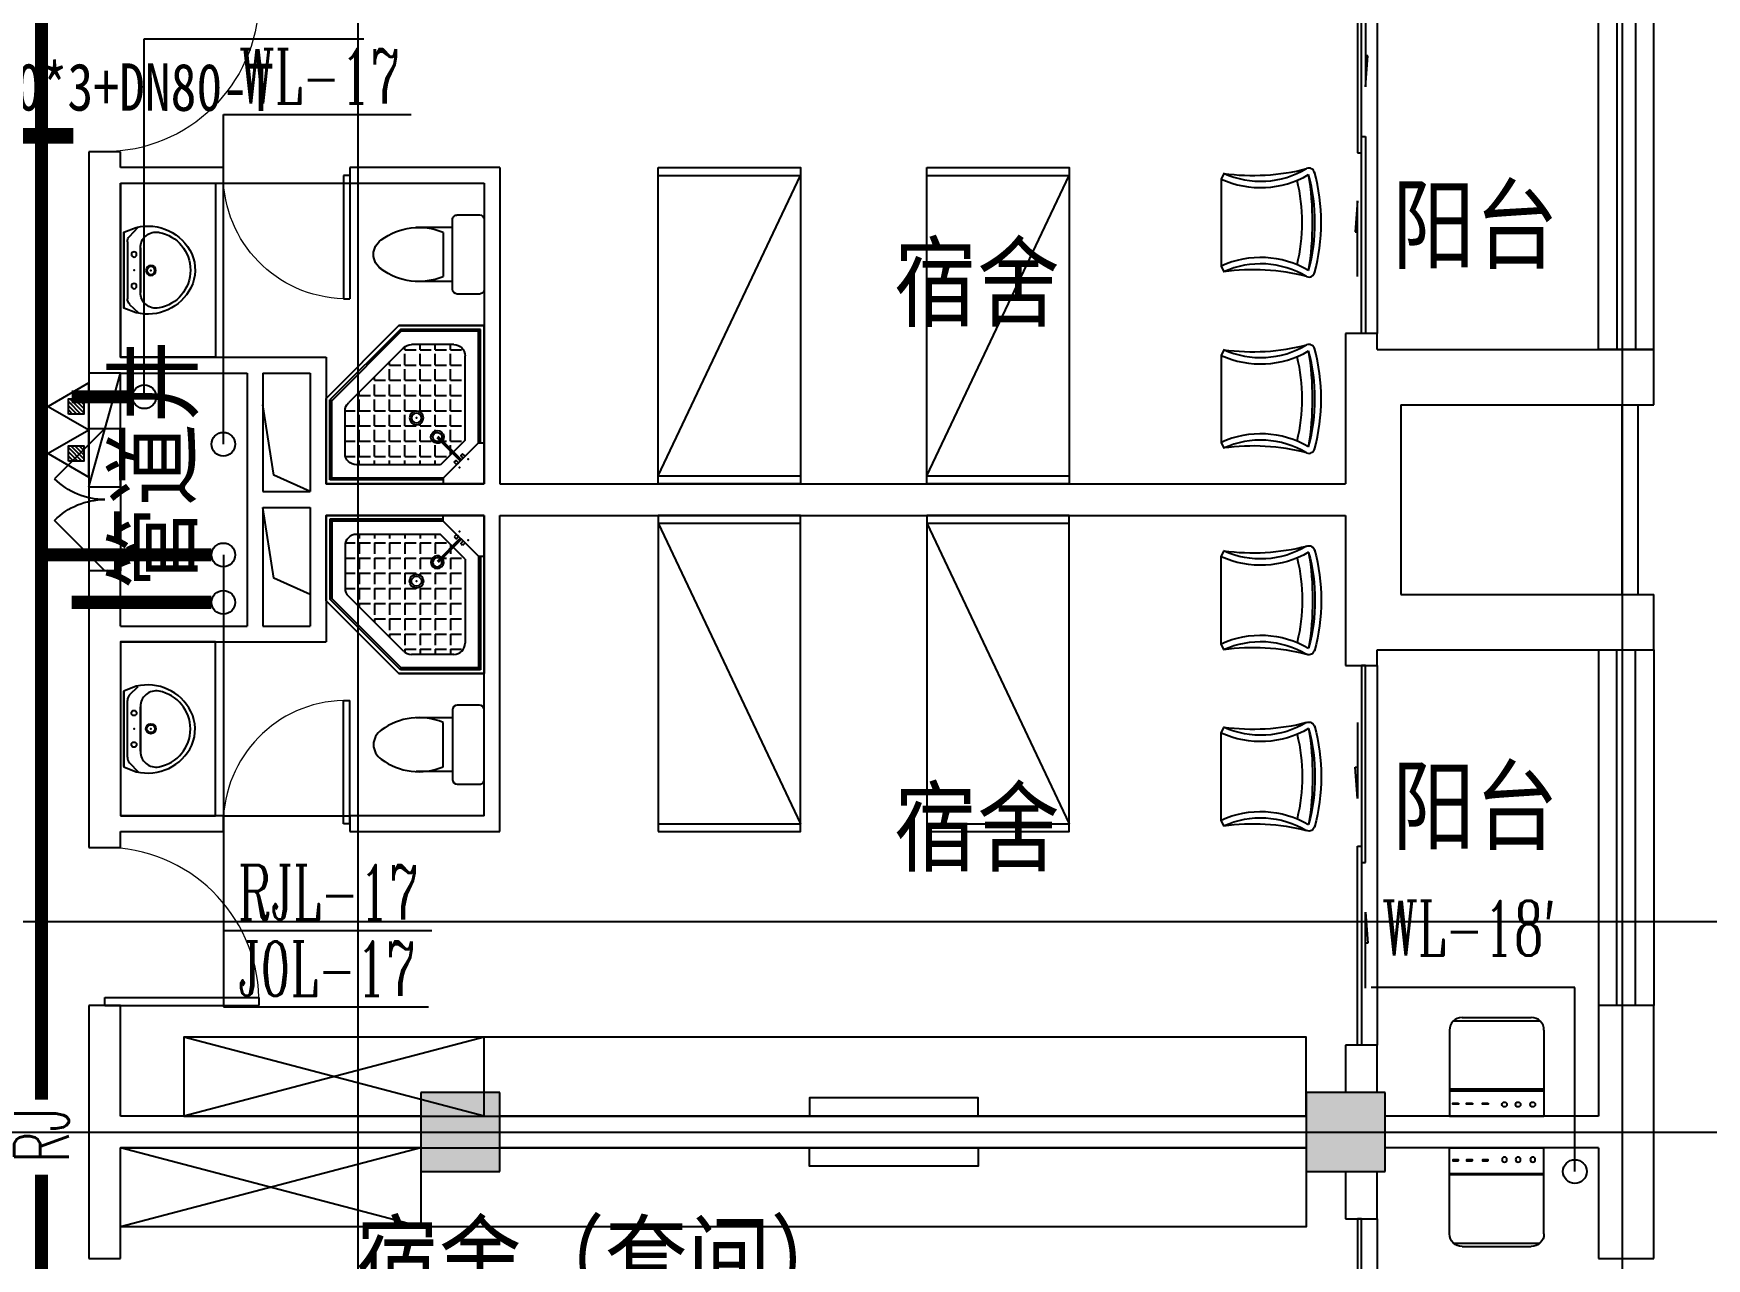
# Model space of a CAD drawing. Extents: x 0 to 2838408, y -923048 to 203859.
# Drawn here: x 2441865 to 2452450, y -661341 to -653594 of the extents above; entities that cross this region are included whole.
import ezdxf
from ezdxf.enums import TextEntityAlignment as Align

# ---------------------------------------------------------------- set-up
doc = ezdxf.new("R2010")
doc.units = 0
doc.header["$LTSCALE"] = 1000
for name, color, linetype in [('A-Fixt', 81, 'Continuous'), ('CLAYER', 7, 'Continuous'), ('COLUMN', 9, 'Continuous'), ('DIM_污水', 3, 'Continuous'), ('DIM_消防', 3, 'Continuous'), ('DIM_热给水', 3, 'Continuous'), ('DIM_给水', 3, 'Continuous'), ('DOOR_FIRE', 4, 'Continuous'), ('DOTE', 8, 'Continuous'), ('E2-栏杆', 92, 'Continuous'), ('EQUIP_灭火器', 7, 'Continuous'), ('PIPE-消防', 1, 'Continuous'), ('PIPE-热给水', 5, 'Continuous'), ('PIPE-给水', 3, 'Continuous'), ('PUB_HATCH', 8, 'Continuous'), ('PUB_TEXT', 7, 'Continuous'), ('TEXT_热给水', 7, 'Continuous'), ('VPIPE-污水', 2, 'Continuous'), ('VPIPE-消防', 1, 'Continuous'), ('VPIPE-热给水', 5, 'Continuous'), ('VPIPE-给水', 3, 'Continuous'), ('WALL', 9, 'Continuous'), ('WINDOW', 4, 'Continuous'), ('WP_F', 1, 'Continuous'), ('XREF', 8, 'Continuous'), ('抗震支吊架', 2, 'Continuous'), ('洁具', 213, 'Continuous'), ('配景', 3, 'Continuous'), ('附件', 70, 'Continuous')]:
    doc.layers.add(name, color=color, linetype=linetype)
doc.styles.add('_TWT_PIPETEXT', font='SIMPLEX', dxfattribs={"width": 0.8, "height": 2.3, "bigfont": 'HZTXT'})
doc.styles.add('_TWT_SERIAL', font='COMPLEX', dxfattribs={"width": 0.8, "height": 2.3, "bigfont": 'HZTXT'})
doc.styles.add('HZ', font='aaa等高度-单线.shx', dxfattribs={"width": 0.7, "height": 50, "bigfont": 'aaa-hztxt.shx'})
doc.styles.add('kzcad', font='', dxfattribs={"width": 0.8})
doc.styles.get("Standard").update_dxf_attribs({"font": 'geniso.shx', "bigfont": 'hztxt.shx'})
doc.styles.get('kzcad').set_extended_font_data('SimSun')

# ---------------------------------------------------------------- blocks, each defined once
blk = doc.blocks.new('$TwtSys$00000546')
h = blk.add_hatch()
h.set_pattern_fill('ANSI31', color=256, scale=200, style=0)
h.set_pattern_definition([(45, (-38543.802, -6670.83), (-17.67767, 17.67767), [])])
h.paths.add_polyline_path([(-65, 174), (65, 174), (65, 44), (-65, 44)])
for points in [[(0, 344), (-198, 0), (198, 0)], [(-65, 174), (65, 174), (65, 44), (-65, 44)]]:
    blk.add_lwpolyline(points, close=True)
blk = doc.blocks.new('A$C29581A72')
at = {"layer": '附件'}
blk.add_line((750, 200), (30, 0), dxfattribs=at)
blk.add_lwpolyline([(30, 200), (750, 200), (750, 0), (30, 0), (30, 200)], dxfattribs=at)
blk.add_solid([(750, 200), (30, 0), (750, 0), (750, 200)], dxfattribs=at)
at = {"layer": 'EQUIP_灭火器', "xscale": 0.75, "yscale": -0.75, "zscale": 0.75, "rotation": 180}
for p in [(241, 200), (539, 200)]:
    blk.add_blockref('$TwtSys$00000546', p, dxfattribs=at)
at = {"style": 'HZ', "flags": 1}
for tag in ['WHAT', 'SPEC', 'UNIT']:
    blk.add_attdef(tag, (375, 0), '', height=0.001, dxfattribs=at)
blk = doc.blocks.new('1F平面-CAD导入_dwg_Drawing4_t3_dwg_$plan$00001613-474159-1F-927810-1F')
at = {"layer": '洁具'}
for p, q in [((-30, 250), (-170, 250)), ((-200, 170), (-430, 170)), ((-260, -140), (-260, 140)), ((-200, -170), (-200, -220)), ((-170, -250), (-30, -250))]:
    blk.add_line(p, q, dxfattribs=at)
for points in [[(-200, 220), (-200, 170), (-200, -170), (-430, -170)], [(0, -220), (0, 220)]]:
    blk.add_lwpolyline(points, dxfattribs=at)
for centre, radius, start, end in [((-170, 220), 30, 90, 180), ((-30, 220), 30, 0, 90), ((-413, -227), 398, 67.4505, 126.6381), ((-590, 0), 110, 123.4509, 236.5491), ((-413, 227), 398, 233.3619, 292.5495), ((-170, -220), 30, 180, 270), ((-30, -220), 30, 270, 0)]:
    blk.add_arc(centre, radius, start, end, dxfattribs=at)
blk = doc.blocks.new('$lvtry$00000169')
at = {"color": 0}
for p, q in [((259, -36), (259, 0)), ((259, -36), (36, -259)), ((259, -24), (976, -24)), ((259, -36), (964, -36)), ((964, -36), (976, -24)), ((964, -36), (964, -525)), ((976, -24), (976, -530)), ((276, -120), (120, -276)), ((144, -151), (291, -298)), ((151, -144), (298, -291)), ((270, -213), (270, -143)), ((276, -120), (808, -120)), ((366, -213), (366, -143)), ((462, -213), (462, -143)), ((558, -213), (558, -143)), ((655, -213), (655, -143)), ((751, -213), (751, -143)), ((847, -213), (847, -143)), ((880, -192), (880, -460)), ((36, -259), (0, -259)), ((24, -259), (24, -976)), ((36, -259), (36, -964)), ((120, -276), (120, -808)), ((120, -309), (147, -309)), ((173, -309), (173, -239)), ((173, -309), (243, -309)), ((183, -213), (205, -213)), ((220, -213), (243, -213)), ((270, -213), (340, -213)), ((270, -263), (270, -239)), ((334, -309), (340, -309)), ((366, -213), (436, -213)), ((366, -309), (366, -239)), ((366, -309), (436, -309)), ((462, -213), (532, -213)), ((462, -309), (462, -239)), ((462, -309), (532, -309)), ((558, -213), (628, -213)), ((558, -309), (558, -239)), ((558, -309), (628, -309)), ((655, -213), (725, -213)), ((655, -309), (655, -239)), ((655, -309), (725, -309)), ((751, -213), (821, -213)), ((751, -309), (751, -239)), ((751, -309), (821, -309)), ((847, -213), (880, -213)), ((847, -309), (847, -239)), ((847, -309), (880, -309)), ((120, -405), (147, -405)), ((173, -405), (173, -335)), ((173, -405), (243, -405)), ((270, -405), (270, -335)), ((270, -405), (340, -405)), ((366, -405), (366, -335)), ((366, -405), (379, -405)), ((462, -405), (462, -335)), ((462, -405), (532, -405)), ((558, -405), (558, -335)), ((558, -405), (628, -405)), ((655, -405), (655, -335)), ((655, -405), (725, -405)), ((751, -405), (751, -335)), ((751, -405), (821, -405)), ((847, -405), (847, -335)), ((847, -405), (880, -405)), ((120, -501), (147, -501)), ((173, -501), (173, -431)), ((173, -501), (243, -501)), ((173, -598), (173, -528)), ((270, -501), (270, -431)), ((270, -501), (340, -501)), ((270, -598), (270, -528)), ((366, -501), (366, -431)), ((366, -501), (436, -501)), ((366, -598), (366, -528)), ((462, -501), (462, -431)), ((462, -501), (532, -501)), ((462, -598), (462, -528)), ((859, -511), (511, -859)), ((964, -525), (525, -964)), ((558, -501), (558, -431)), ((558, -501), (628, -501)), ((558, -598), (558, -528)), ((655, -501), (655, -431)), ((655, -501), (725, -501)), ((655, -598), (655, -528)), ((751, -501), (751, -431)), ((751, -501), (821, -501)), ((751, -598), (751, -528)), ((847, -501), (847, -431)), ((847, -501), (867, -501)), ((964, -525), (976, -530)), ((120, -598), (147, -598)), ((173, -598), (243, -598)), ((173, -694), (173, -624)), ((270, -598), (340, -598)), ((270, -694), (270, -624)), ((366, -598), (436, -598)), ((366, -694), (366, -624)), ((462, -598), (532, -598)), ((462, -694), (462, -624)), ((976, -530), (530, -976)), ((558, -598), (628, -598)), ((558, -694), (558, -624)), ((655, -598), (725, -598)), ((655, -694), (655, -624)), ((751, -598), (773, -598)), ((120, -694), (147, -694)), ((173, -694), (243, -694)), ((173, -790), (173, -720)), ((270, -694), (340, -694)), ((270, -790), (270, -720)), ((366, -694), (436, -694)), ((366, -790), (366, -720)), ((462, -694), (532, -694)), ((462, -790), (462, -720)), ((558, -694), (628, -694)), ((558, -790), (558, -720)), ((655, -694), (676, -694)), ((120, -790), (147, -790)), ((173, -790), (243, -790)), ((173, -878), (173, -816)), ((270, -790), (340, -790)), ((270, -880), (270, -816)), ((366, -790), (436, -790)), ((366, -880), (366, -816)), ((462, -790), (532, -790)), ((462, -880), (462, -816)), ((558, -790), (580, -790)), ((192, -880), (460, -880)), ((36, -964), (24, -976)), ((24, -976), (530, -976)), ((36, -964), (525, -964)), ((525, -964), (530, -976))]:
    blk.add_line(p, q, dxfattribs=at)
blk.add_lwpolyline([(0, 0), (0, -1000), (540, -1000), (1000, -540), (1000, 0)], close=True)
for points in [[(0, 0), (0, -1000)], [(0, 0), (1000, 0)], [(1000, 0), (1000, -540)], [(136, -190), (148, -178), (132, -162), (121, -174)], [(190, -136), (178, -148), (162, -132), (174, -121)], [(1000, -540), (540, -1000)], [(0, -1000), (540, -1000)]]:
    blk.add_lwpolyline(points, close=True, dxfattribs=at)
for radius in [43.8, 31.1]:
    blk.add_circle((416, -428), radius, dxfattribs=at)
for centre, radius, start, end in [((808, -192), 72, 0, 90), ((296, -296), 40.6, 142.583, 128.4197), ((296, -296), 28.6, 145.828, 125.6599), ((808, -460), 72, 315, 0), ((192, -808), 72, 180, 270), ((460, -808), 72, 270, 315)]:
    blk.add_arc(centre, radius, start, end, dxfattribs=at)
for p in [(156, -102, 0), (103, -156, 0), (416, -428, 0)]:
    blk.add_point(p, dxfattribs=at)
blk = doc.blocks.new('$lvtry$00000178')
at = {"color": 0}
for p, q in [((-238, 0), (238, 0)), ((-214, -36), (-272, -91)), ((-180, -23), (180, -23)), ((-142, -105), (140, -105)), ((140, -105), (-142, -105)), ((216, -37), (268, -91))]:
    blk.add_line(p, q, dxfattribs=at)
blk.add_lwpolyline([(-104, -430, 0.224698), (110, -425, 0.348046), (269, -79), (239, 0), (-241, 0), (-271, -79, 0.356844)], format="xyb", close=True, dxfattribs=at)
for centre, radius in [((-100, -65), 16.3), ((100, -65), 16.3), ((1, -172), 31.6)]:
    blk.add_circle(centre, radius, dxfattribs=at)
at = {"color": 0, "lineweight": 13}
blk.add_circle((1, -172), 23, dxfattribs=at)
at = {"color": 0}
for centre, radius, start, end in [((-142, -205), 100, 90, 190.5602), ((-180, -73), 50, 90, 133.181), ((140, -205), 100, 349.4398, 90), ((180, -73), 50, 44.5607, 90), ((-1, -179), 243, 190.5602, 349.4398)]:
    blk.add_arc(centre, radius, start, end, dxfattribs=at)
for p in [(0, -65), (1, -172)]:
    blk.add_point(p, dxfattribs=at)
blk = doc.blocks.new('A$C70365C93')
at = {"layer": '洁具'}
blk.add_lwpolyline([(-1900, 2300), (-1900, 1700), (-800, 1700), (-800, 2300)], close=True, dxfattribs=at)
blk.add_blockref('$lvtry$00000178', (-1350, 2280), dxfattribs=at)
at = {"layer": '洁具', "rotation": 180}
blk.add_blockref('$lvtry$00000169', (0, 0), dxfattribs=at)
at = {"layer": '洁具', "extrusion": (0, 0, -1), "xscale": -1, "zscale": -1, "rotation": 90}
blk.add_blockref('1F平面-CAD导入_dwg_Drawing4_t3_dwg_$plan$00001613-474159-1F-927810-1F', (1450, 0), dxfattribs=at)
blk = doc.blocks.new('单人床')
at = {"layer": 'A-Fixt'}
for p, q in [((47774, 13973), (48674, 13973)), ((47774, 12073), (48674, 13973)), ((47774, 12073), (48674, 12073))]:
    blk.add_line(p, q, dxfattribs=at)
blk.add_lwpolyline([(47774, 14023), (48674, 14023), (48674, 12023), (47774, 12023), (47774, 14023)], dxfattribs=at)
blk = doc.blocks.new('CH_AP01')
for p, q in [((-311, 17), (-275, 0)), ((-275, 0), (275, 0)), ((275, 0), (311, 17))]:
    blk.add_line(p, q)
for centre, radius, start, end in [((-307, 555), 37.8, 100.1859, 202.8359), ((-1658, 202), 1360, 352.1659, 14.4283), ((-824, 250), 563, 335.5038, 31.0903), ((0, -579), 1213, 74.7104, 105.2896), ((0, -579), 1173, 75.0287, 104.9713), ((0, -1278), 1857, 80.611, 99.389), ((-824, 250), 603, 335.5038, 30.2691), ((824, 250), 603, 149.7309, 204.4962), ((824, 250), 563, 148.9097, 204.4962), ((1658, 202), 1360, 165.5717, 187.8341), ((307, 555), 37.8, 337.1641, 79.8141), ((0, -579), 1093, 75.8767, 104.1233)]:
    blk.add_arc(centre, radius, start, end)
blk = doc.blocks.new('A$C61295E98')
at = {"color": 3}
for p, q in [((544, 598), (0, 598)), ((0, 598), (0, 0)), ((161, 598), (161, 0)), ((170, 0), (170, 598)), ((603, 572), (603, 26)), ((624, 518), (624, 80)), ((544, 0), (0, 0))]:
    blk.add_line(p, q, dxfattribs=at)
for points in [[(82, 540), (75, 540), (75, 577), (82, 577)], [(82, 453), (75, 453), (75, 490), (82, 490)], [(82, 353), (75, 353), (75, 389), (82, 389)]]:
    blk.add_lwpolyline(points, close=True, dxfattribs=at)
for centre in [(74, 250), (74, 164), (74, 71)]:
    blk.add_circle(centre, 15.7, dxfattribs=at)
for centre, start, end in [((544, 518), 360, 90), ((544, 80), 270, 0)]:
    blk.add_arc(centre, 80, start, end, dxfattribs=at)
blk = doc.blocks.new('宿舍')
at = {"layer": 'A-Fixt'}
for p, q in [((47854, 13802), (48354, 15702)), ((48354, 13802), (47854, 15702)), ((47854, 13802), (48354, 13802))]:
    blk.add_line(p, q, dxfattribs=at)
for points in [[(47854, 8602), (48354, 8602), (48354, 15702), (47854, 15702)], [(47854, 10676), (47970, 10676), (47970, 11743), (47854, 11743)]]:
    blk.add_lwpolyline(points, close=True, dxfattribs=at)
at = {"xscale": -1, "rotation": 90}
for p in [(63677, 60475), (63677, 58775)]:
    blk.add_blockref('单人床', p, dxfattribs=at)
at = {"layer": 'A-Fixt', "xscale": -1, "rotation": 180}
for p in [(50002, 9140), (51117, 9140)]:
    blk.add_blockref('CH_AP01', p, dxfattribs=at)
at = {"layer": '配景', "color": 252}
blk.add_blockref('A$C61295E98', (47854, 7097), dxfattribs=at)
blk = doc.blocks.new('宿舍套件')
at = {"layer": 'A-Fixt'}
for p, q in [((47854, 14202), (48354, 16102)), ((48354, 14202), (47854, 16102)), ((47854, 14202), (48354, 14202))]:
    blk.add_line(p, q, dxfattribs=at)
for points in [[(47854, 8602), (48354, 8602), (48354, 16102), (47854, 16102)], [(47854, 10676), (47970, 10676), (47970, 11743), (47854, 11743)]]:
    blk.add_lwpolyline(points, close=True, dxfattribs=at)
at = {"layer": '配景', "color": 252, "rotation": 4.676433159249438e-09}
blk.add_blockref('A$C61295E98', (47854, 7097), dxfattribs=at)
blk = doc.blocks.new('$DorLib2D$00000131')
at = {"color": 0, "linetype": 'Continuous'}
for p, q in [((0.15, 0.125), (0.2319, 0.1973)), ((0.2319, 0.1973), (0.2319, 0.125)), ((-0.5, 0.125), (-0.5, 0)), ((0.0192, 0.125), (-0.5, 0.125)), ((0.0192, 0), (0.0192, 0.125)), ((0.35, 0.125), (0.15, 0.125)), ((-0.5, 0), (0.0192, 0)), ((-0.024, 0), (0.5, 0)), ((-0.024, -0.125), (-0.024, 0)), ((0.5, 0), (0.5, -0.125)), ((-0.35, -0.125), (-0.15, -0.125)), ((-0.2319, -0.1973), (-0.2319, -0.125)), ((-0.15, -0.125), (-0.2319, -0.1973)), ((0.5, -0.125), (-0.024, -0.125))]:
    blk.add_line(p, q, dxfattribs=at)
blk = doc.blocks.new('$WINLIB2D$00000001')
at = {"color": 0}
for points in [[(-0.5, 0.5), (-0.5, -0.5)], [(-0.5, 0.5), (0.5, 0.5)], [(0.5, -0.5), (0.5, 0.5)], [(0.5, 0.1667), (-0.5, 0.1667)], [(0.5, -0.1667), (-0.5, -0.1667)], [(-0.5, -0.5), (0.5, -0.5)]]:
    blk.add_lwpolyline(points, dxfattribs=at)
blk = doc.blocks.new('$DorLib2D$00000116')
at = {"color": 0}
for p, q in [((-0.5, 0), (-0.146, 0.354)), ((0.5, 0), (0.146, 0.354))]:
    blk.add_line(p, q, dxfattribs=at)
for centre, start, end in [((-0.5, 0), 0, 45), ((0.5, 0), 135, 180)]:
    blk.add_arc(centre, 0.5, start, end, dxfattribs=at)
blk = doc.blocks.new('$DorLib2D$00000001')
for p, q in [((0.45, 0.975), (0.5, 0.975)), ((0.45, 0), (0.45, 0.975)), ((0.5, 0), (0.5, 0.975)), ((0.5, 0), (0.45, 0))]:
    blk.add_line(p, q)
at = {"lineweight": 13}
blk.add_arc((0.475, 0), 0.975, 91.4693, 180, dxfattribs=at)
blk = doc.blocks.new('4F1')
at = {"layer": 'PUB_HATCH'}
for points in [[(2444816.7, -660291.3), (2444316.7, -660291.3), (2444316.7, -660791.3), (2444816.7, -660791.3)], [(2450416.7, -660291.3), (2449916.7, -660291.3), (2449916.7, -660791.3), (2450416.7, -660791.3)]]:
    blk.add_hatch(color=256, dxfattribs=at).paths.add_polyline_path(points)
for points in [[(2443616.7, -656491.3), (2443386.5, -656387.7), (2443316.7, -655941.3)], [(2443616.7, -657141.3), (2443386.5, -657037.7), (2443316.7, -656591.3)]]:
    blk.add_lwpolyline(points)
at = {"layer": 'COLUMN'}
for p, q in [((2444816.7, -660291.3), (2444316.7, -660291.3)), ((2444316.7, -660291.3), (2444316.7, -660791.3)), ((2444816.7, -660791.3), (2444816.7, -660291.3)), ((2450416.7, -660291.3), (2449916.7, -660291.3)), ((2449916.7, -660291.3), (2449916.7, -660791.3)), ((2450416.7, -660791.3), (2450416.7, -660291.3)), ((2444316.7, -660791.3), (2444816.7, -660791.3)), ((2449916.7, -660791.3), (2450416.7, -660791.3))]:
    blk.add_line(p, q, dxfattribs=at)
at = {"layer": 'Defpoints', "color": 250}
blk.add_lwpolyline([(2326685.8, -586096.2), (2468623.3, -586096.2), (2468623.3, -659212.9), (2326685.8, -659212.9)], close=True, dxfattribs=at)
at = {"layer": 'DOOR_FIRE'}
for p, q in [((2442216.7, -656091.3), (2442216.7, -656991.3)), ((2442416.7, -656091.3), (2442416.7, -656991.3))]:
    blk.add_line(p, q, dxfattribs=at)
at = {"layer": 'DOTE'}
for p, q in [((2443916.7, -606941.3), (2443916.7, -690141.3)), ((2451916.7, -606941.3), (2451916.7, -690141.3)), ((2435862.3, -660541.3), (2453916.7, -660541.3))]:
    blk.add_line(p, q, dxfattribs=at)
at = {"layer": 'E2-栏杆'}
for points in [[(2451916.7, -657141.3), (2451916.7, -655941.3)], [(2452016.7, -657141.3), (2452016.7, -655941.3)]]:
    blk.add_lwpolyline(points, dxfattribs=at)
at = {"layer": 'WALL'}
for p, q in [((2442416.7, -654341.3), (2442216.7, -654341.3)), ((2442216.7, -654341.3), (2442216.7, -654441.3)), ((2442416.7, -654441.3), (2442416.7, -654341.3)), ((2442216.7, -654441.3), (2442216.7, -655641.3)), ((2443066.7, -654441.3), (2442416.7, -654441.3)), ((2443066.7, -654541.3), (2443066.7, -654441.3)), ((2444816.7, -654441.3), (2443866.7, -654441.3)), ((2443866.7, -654441.3), (2443866.7, -654541.3)), ((2444816.7, -654441.3), (2444816.7, -656441.3)), ((2442416.7, -654541.3), (2442416.7, -655641.3)), ((2442416.7, -654541.3), (2443066.7, -654541.3)), ((2443866.7, -654541.3), (2444716.7, -654541.3)), ((2444716.7, -654541.3), (2444716.7, -656441.3)), ((2450366.7, -655491.3), (2450166.7, -655491.3)), ((2450166.7, -655491.3), (2450166.7, -655841.3)), ((2450366.7, -655591.3), (2450366.7, -655491.3)), ((2450366.7, -655591.3), (2451766.7, -655591.3)), ((2452116.7, -655591.3), (2451766.7, -655591.3)), ((2452116.7, -655941.3), (2452116.7, -655591.3)), ((2442216.7, -655641.3), (2442216.7, -656091.3)), ((2442416.7, -655641.3), (2443216.7, -655641.3)), ((2443216.7, -655641.3), (2443716.7, -655641.3)), ((2443716.7, -655641.3), (2443716.7, -656441.3)), ((2442416.7, -656091.3), (2442416.7, -655741.3)), ((2442416.7, -655741.3), (2443216.7, -655741.3)), ((2443216.7, -655741.3), (2443216.7, -656541.3)), ((2443316.7, -655741.3), (2443616.7, -655741.3)), ((2443316.7, -655741.3), (2443316.7, -656491.3)), ((2443616.7, -655741.3), (2443616.7, -656491.3)), ((2450166.7, -655841.3), (2450166.7, -656441.3)), ((2450516.7, -655941.3), (2450516.7, -656541.3)), ((2450516.7, -655941.3), (2452116.7, -655941.3)), ((2442216.7, -656091.3), (2442416.7, -656091.3)), ((2443216.7, -656541.3), (2443216.7, -657341.3)), ((2443316.7, -656491.3), (2443616.7, -656491.3)), ((2443716.7, -656441.3), (2444716.7, -656441.3)), ((2444816.7, -656441.3), (2450166.7, -656441.3)), ((2450516.7, -656541.3), (2450516.7, -657141.3)), ((2443316.7, -656591.3), (2443316.7, -657341.3)), ((2443316.7, -656591.3), (2443616.7, -656591.3)), ((2443616.7, -656591.3), (2443616.7, -657341.3)), ((2443716.7, -656641.3), (2443716.7, -657441.3)), ((2443716.7, -656641.3), (2444716.7, -656641.3)), ((2444716.7, -658541.3), (2444716.7, -656641.3)), ((2444816.7, -658641.3), (2444816.7, -656641.3)), ((2444816.7, -656641.3), (2450166.7, -656641.3)), ((2450166.7, -656641.3), (2450166.7, -657241.3)), ((2442416.7, -656991.3), (2442216.7, -656991.3)), ((2442216.7, -656991.3), (2442216.7, -657441.3)), ((2442416.7, -657341.3), (2442416.7, -656991.3)), ((2450516.7, -657141.3), (2452116.7, -657141.3)), ((2452116.7, -657491.3), (2452116.7, -657141.3)), ((2450166.7, -657241.3), (2450166.7, -657591.3)), ((2442416.7, -657341.3), (2443216.7, -657341.3)), ((2443316.7, -657341.3), (2443616.7, -657341.3)), ((2442216.7, -657441.3), (2442216.7, -658641.3)), ((2442416.7, -657441.3), (2442416.7, -658541.3)), ((2442416.7, -657441.3), (2443216.7, -657441.3)), ((2443216.7, -657441.3), (2443716.7, -657441.3)), ((2450366.7, -657591.3), (2450366.7, -657491.3)), ((2450366.7, -657491.3), (2451766.7, -657491.3)), ((2451766.7, -657491.3), (2452116.7, -657491.3)), ((2450166.7, -657591.3), (2450366.7, -657591.3)), ((2443066.7, -658541.3), (2442416.7, -658541.3)), ((2443066.7, -658641.3), (2443066.7, -658541.3)), ((2444716.7, -658541.3), (2443866.7, -658541.3)), ((2443866.7, -658541.3), (2443866.7, -658641.3)), ((2442216.7, -658641.3), (2442216.7, -658741.3)), ((2442416.7, -658641.3), (2443066.7, -658641.3)), ((2442416.7, -658741.3), (2442416.7, -658641.3)), ((2443866.7, -658641.3), (2444816.7, -658641.3)), ((2442216.7, -658741.3), (2442416.7, -658741.3)), ((2442416.7, -659741.3), (2442216.7, -659741.3)), ((2442216.7, -659741.3), (2442216.7, -660541.3)), ((2442416.7, -660441.3), (2442416.7, -659741.3)), ((2452116.7, -659741.3), (2451766.7, -659741.3)), ((2451766.7, -659741.3), (2451766.7, -660441.3)), ((2452116.7, -660541.3), (2452116.7, -659741.3)), ((2450366.7, -659991.3), (2450166.7, -659991.3)), ((2450166.7, -659991.3), (2450166.7, -660291.3)), ((2450366.7, -660291.3), (2450366.7, -659991.3)), ((2444316.7, -660441.3), (2442416.7, -660441.3)), ((2449916.7, -660441.3), (2444816.7, -660441.3)), ((2451766.7, -660441.3), (2450416.7, -660441.3)), ((2442216.7, -660541.3), (2442216.7, -661341.3)), ((2452116.7, -661341.3), (2452116.7, -660541.3)), ((2444316.7, -660641.3), (2442416.7, -660641.3)), ((2442416.7, -661341.3), (2442416.7, -660641.3)), ((2449916.7, -660641.3), (2444816.7, -660641.3)), ((2451766.7, -660641.3), (2450416.7, -660641.3)), ((2451766.7, -660641.3), (2451766.7, -661341.3)), ((2450166.7, -660791.3), (2450166.7, -661091.3)), ((2450366.7, -661091.3), (2450366.7, -660791.3)), ((2450166.7, -661091.3), (2450366.7, -661091.3)), ((2442216.7, -661341.3), (2442416.7, -661341.3)), ((2451766.7, -661341.3), (2452116.7, -661341.3))]:
    blk.add_line(p, q, dxfattribs=at)
at = {"layer": 'WINDOW'}
for p, q in [((2450366.7, -653091.3), (2450366.7, -655491.3)), ((2443066.7, -654541.3), (2443866.7, -654541.3)), ((2450366.7, -657591.3), (2450366.7, -659991.3)), ((2443066.7, -658541.3), (2443866.7, -658541.3)), ((2450366.7, -661091.3), (2450366.7, -663491.3))]:
    blk.add_line(p, q, dxfattribs=at)
at = {"xscale": -1, "rotation": 89.99999999992463}
for name, p in [('宿舍', (2458518.4, -604787.5)), ('A$C70365C93', (2444716.7, -656441.3)), ('宿舍套件', (2458518.4, -612787.5))]:
    blk.add_blockref(name, p, dxfattribs=at)
for name, p, rotation in [('A$C70365C93', (2444716.7, -656641.3), 89.99999999999997), ('宿舍', (2458518.4, -708295.1), 89.99999999529602)]:
    blk.add_blockref(name, p, dxfattribs=dict(rotation=rotation))
at = {"layer": 'DOOR_FIRE', "xscale": 900, "yscale": -900, "zscale": 200, "rotation": 269.9999999999852}
blk.add_blockref('$DorLib2D$00000116', (2442316.7, -656541.3), dxfattribs=at)
at = {"layer": 'WINDOW'}
for name, p, xscale, yscale, zscale, rotation in [('$DorLib2D$00000131', (2450266.7, -654291.3), -2400, 200, -2400, 270), ('$DorLib2D$00000001', (2442316.7, -653841.3), 1000, -1000, 1000, 90), ('$WINLIB2D$00000001', (2451941.7, -654466.3), 2249.999999993481, 350, 2249.999999993481, 90), ('$WINLIB2D$00000001', (2451941.7, -658616.3), -2249.999999993481, 350, -2249.999999993481, 90), ('$DorLib2D$00000131', (2450266.7, -658791.3), 2400, 200, 2400, 270), ('$DorLib2D$00000001', (2442316.7, -659241.3), -1000, -1000, -1000, 90), ('$DorLib2D$00000131', (2450266.7, -662291.3), -2400, 200, -2400, 270)]:
    blk.add_blockref(name, p, dxfattribs=dict(at, xscale=xscale, yscale=yscale, zscale=zscale, rotation=rotation))
at = {"layer": 'WINDOW', "xscale": 800, "zscale": 800}
for p, yscale in [((2443466.7, -654491.3), -800), ((2443466.7, -658591.3), 800)]:
    blk.add_blockref('$DorLib2D$00000001', p, dxfattribs=dict(at, yscale=yscale))
at = {"layer": 'CLAYER'}
blk.add_text('管道井', height=525, rotation=90, dxfattribs=at).set_placement((2442903.7, -657108.9))
at = {"layer": 'PUB_TEXT'}
for s, p in [('阳台', (2450461.5, -655083.5)), ('宿舍', (2447308.9, -655449.3)), ('阳台', (2450461.5, -658759)), ('宿舍', (2447308.9, -658894.7)), ('宿舍（套间）', (2443903.8, -661636.2))]:
    blk.add_text(s, height=525, dxfattribs=at).set_placement(p)

msp = doc.modelspace()

# ---------------------------------------------------------------- linework, layer by layer
at = {"layer": 'DIM_污水'}
for p, q in [((2443066.7, -656191.3), (2443066.7, -654105.9)), ((2443066.7, -654105.9), (2444253.9, -654105.9))]:
    msp.add_line(p, q, dxfattribs=at)
at = {"layer": 'DIM_污水', "linetype": 'ByBlock'}
for p, q in [((2451616.7, -659628), (2450328, -659628)), ((2451616.7, -660791.3), (2451616.7, -659628))]:
    msp.add_line(p, q, dxfattribs=at)
at = {"layer": 'DIM_消防'}
for p, q in [((2442566.7, -655891.3), (2442566.7, -653628.1)), ((2442566.7, -653628.1), (2443956.3, -653628.1))]:
    msp.add_line(p, q, dxfattribs=at)
at = {"layer": 'DIM_热给水'}
for p, q in [((2443066.7, -656891.3), (2443066.7, -659266.8)), ((2443066.7, -659266.8), (2444384.8, -659266.8))]:
    msp.add_line(p, q, dxfattribs=at)
at = {"layer": 'DIM_给水'}
for p, q in [((2443066.7, -657191.3), (2443066.7, -659749.8)), ((2443066.7, -659749.8), (2444364.5, -659749.8))]:
    msp.add_line(p, q, dxfattribs=at)
at = {"layer": 'PIPE-消防', "ltscale": 1.5, "const_width": 82.5}
msp.add_lwpolyline([(2442491.7, -655891.3), (2442108, -655891.3)], dxfattribs=at)
at = {"layer": 'PIPE-热给水', "ltscale": 1.5, "const_width": 82.5}
for points in [[(2441916.7, -652695), (2441916.7, -656891.3)], [(2442991.7, -656891.3), (2441916.7, -656891.3)], [(2441916.7, -656891.3), (2441916.7, -660335.8)], [(2441916.7, -660811.8), (2441916.7, -664141.3)]]:
    msp.add_lwpolyline(points, dxfattribs=at)
at = {"layer": 'PIPE-给水', "ltscale": 1.5, "const_width": 82.5}
msp.add_lwpolyline([(2442991.7, -657191.3), (2442108, -657191.3)], dxfattribs=at)
at = {"layer": 'VPIPE-污水'}
for centre in [(2443066.7, -656191.3), (2451616.7, -660791.3)]:
    msp.add_circle(centre, 75, dxfattribs=at)
at = {"layer": 'VPIPE-消防'}
msp.add_circle((2442566.7, -655891.3), 75, dxfattribs=at)
at = {"layer": 'VPIPE-热给水'}
msp.add_circle((2443066.7, -656891.3), 75, dxfattribs=at)
at = {"layer": 'VPIPE-给水'}
msp.add_circle((2443066.7, -657191.3), 75, dxfattribs=at)
at = {"layer": '抗震支吊架', "color": 2, "const_width": 100}
msp.add_lwpolyline([(2441716.7, -654241.3), (2442116.7, -654241.3)], dxfattribs=at)

# ---------------------------------------------------------------- block references
at = {"layer": 'WP_F', "xscale": -1, "rotation": 90}
msp.add_blockref('A$C29581A72', (2442416.7, -655711.3), dxfattribs=at)
at = {"layer": 'XREF'}
msp.add_blockref('4F1', (0, 0), dxfattribs=at)

# ---------------------------------------------------------------- texts
at = {"layer": 'DIM_污水', "color": 7, "style": '_TWT_SERIAL', "width": 0.64}
msp.add_text('WL-17', height=345, dxfattribs=at).set_placement((2443165, -654036.9))
at = {"layer": 'DIM_污水', "color": 7, "linetype": 'ByBlock', "style": '_TWT_SERIAL', "width": 0.64}
msp.add_text("WL-18'", height=345, dxfattribs=at).set_placement((2450397, -659424.3))
at = {"layer": 'DIM_热给水', "color": 7, "style": '_TWT_SERIAL', "width": 0.64}
msp.add_text('RJL-17', height=345, dxfattribs=at).set_placement((2443159.2, -659197.8))
at = {"layer": 'DIM_给水', "color": 7, "style": '_TWT_SERIAL', "width": 0.64}
msp.add_text('J0L-17', height=345, dxfattribs=at).set_placement((2443159.9, -659680.8))
at = {"layer": 'TEXT_热给水', "linetype": 'ByBlock', "style": '_TWT_PIPETEXT', "width": 0.64}
msp.add_text('RJ', height=345, rotation=90, dxfattribs=at).set_placement((2442089.2, -660736.8))
at = {"layer": '抗震支吊架', "color": 2, "style": 'kzcad', "width": 0.8}
msp.add_text('KZS-DN100*3+DN80-T', height=300, rotation=359.88539, dxfattribs=at).set_placement((2441916.7, -654081.3), align=Align.CENTER)

doc.saveas('drawing.dxf')
